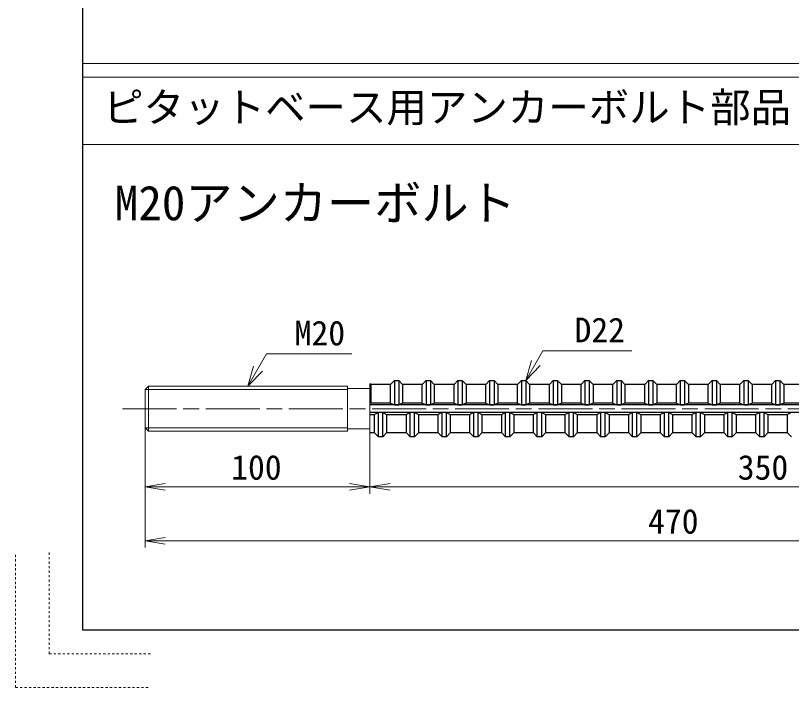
# Model space of a CAD drawing. Units: millimetres at full size, sheet at 1:2. Extents: x -630 to 630, y -446 to 446.
# Drawn here: x -630 to -284.7, y -445.5 to -146.6 of the extents above; entities that cross this region are included whole.
import ezdxf
from ezdxf.enums import TextEntityAlignment as Align

# ---------------------------------------------------------------- set-up
doc = ezdxf.new("R2010")
doc.units = ezdxf.units.MM
doc.header["$LTSCALE"] = 2
doc.linetypes.add('CHAIN', pattern=[18.5, 12, -1.5, 3.5, -1.5])
doc.linetypes.add('USER1', pattern=[1, 0.5, -0.5])
for name, color, linetype, lineweight in [('0-0_レイヤ14', 7, 'Continuous', 13), ('0-1_レイヤ15', 3, 'USER1', 18), ('0-2_レイヤ0', 2, 'Continuous', 25)]:
    doc.layers.add(name, color=color, linetype=linetype, lineweight=lineweight)
doc.styles.add('ＭＳ ゴシック', font='')
doc.styles.get('ＭＳ ゴシック').set_extended_font_data('MS Gothic')

msp = doc.modelspace()

# ---------------------------------------------------------------- linework, layer by layer
at = {"layer": '0-0_レイヤ14', "lineweight": 18}
for p, q in [((-600, -168), (-126, -168)), ((600, -174), (-600, -174)), ((-600, -204), (600, -204))]:
    msp.add_line(p, q, dxfattribs=at)
at = {"layer": '0-1_レイヤ15', "color": 2, "linetype": 'Continuous', "lineweight": 25}
for p, q in [((-600, -420), (-600, 360)), ((600, -420), (-600, -420))]:
    msp.add_line(p, q, dxfattribs=at)
at = {"layer": '0-1_レイヤ15'}
for p, q in [((-630, -445.5), (-630, -385.5)), ((-615, -430.5), (-615, -385.5)), ((-615, -430.5), (-570, -430.5)), ((-630, -445.5), (-570, -445.5))]:
    msp.add_line(p, q, dxfattribs=at)
at = {"layer": '0-2_レイヤ0', "lineweight": 18}
msp.add_line((-472.351, -332.302), (-472.351, -310.307), dxfattribs=at)
at = {"layer": '0-2_レイヤ0'}
for p, q in [((-471.935, -310.722), (-472.351, -310.307)), ((-463.157, -310.722), (-471.935, -310.722)), ((-471.935, -310.722), (-471.935, -318.987)), ((-463.157, -318.987), (-463.157, -310.722)), ((-461.447, -309.012), (-461.447, -319.789)), ((-457.799, -310.722), (-459.509, -309.012)), ((-459.509, -309.012), (-459.509, -319.789)), ((-449.021, -310.722), (-457.799, -310.722)), ((-457.799, -310.722), (-457.799, -318.987)), ((-449.021, -318.987), (-449.021, -310.722)), ((-447.311, -309.012), (-447.311, -319.789)), ((-443.663, -310.722), (-445.373, -309.012)), ((-445.373, -309.012), (-445.373, -319.789)), ((-434.885, -310.722), (-443.663, -310.722)), ((-443.663, -310.722), (-443.663, -318.987)), ((-434.885, -318.987), (-434.885, -310.722)), ((-433.175, -309.012), (-433.175, -319.789)), ((-429.527, -310.722), (-431.237, -309.012)), ((-431.237, -309.012), (-431.237, -319.789)), ((-420.749, -310.722), (-429.527, -310.722)), ((-429.527, -310.722), (-429.527, -318.987)), ((-420.749, -318.987), (-420.749, -310.722)), ((-419.039, -309.012), (-419.039, -319.789)), ((-415.391, -310.722), (-417.101, -309.012)), ((-417.101, -309.012), (-417.101, -319.789)), ((-406.613, -310.722), (-415.391, -310.722)), ((-415.391, -310.722), (-415.391, -318.987)), ((-406.613, -318.987), (-406.613, -310.722)), ((-404.903, -309.012), (-404.903, -319.789)), ((-401.255, -310.722), (-402.965, -309.012)), ((-402.965, -309.012), (-402.965, -319.789)), ((-392.477, -310.722), (-401.255, -310.722)), ((-401.255, -310.722), (-401.255, -318.987)), ((-392.477, -318.987), (-392.477, -310.722)), ((-390.767, -309.012), (-390.767, -319.789)), ((-387.119, -310.722), (-388.829, -309.012)), ((-388.829, -309.012), (-388.829, -319.789)), ((-378.341, -310.722), (-387.119, -310.722)), ((-387.119, -310.722), (-387.119, -318.987)), ((-378.341, -318.987), (-378.341, -310.722)), ((-376.631, -309.012), (-376.631, -319.789)), ((-372.983, -310.722), (-374.693, -309.012)), ((-374.693, -309.012), (-374.693, -319.789)), ((-364.205, -310.722), (-372.983, -310.722)), ((-372.983, -310.722), (-372.983, -318.987)), ((-364.205, -318.987), (-364.205, -310.722)), ((-362.495, -309.012), (-362.495, -319.789)), ((-358.847, -310.722), (-360.557, -309.012)), ((-360.557, -309.012), (-360.557, -319.789)), ((-350.069, -310.722), (-358.847, -310.722)), ((-358.847, -310.722), (-358.847, -318.987)), ((-350.069, -318.987), (-350.069, -310.722)), ((-348.359, -309.012), (-348.359, -319.789)), ((-344.711, -310.722), (-346.421, -309.012)), ((-346.421, -309.012), (-346.421, -319.789)), ((-335.933, -310.722), (-344.711, -310.722)), ((-344.711, -310.722), (-344.711, -318.987)), ((-335.933, -318.987), (-335.933, -310.722)), ((-334.223, -309.012), (-334.223, -319.789)), ((-330.575, -310.722), (-332.285, -309.012)), ((-332.285, -309.012), (-332.285, -319.789)), ((-321.797, -310.722), (-330.575, -310.722)), ((-330.575, -310.722), (-330.575, -318.987)), ((-321.797, -318.987), (-321.797, -310.722)), ((-320.087, -309.012), (-320.087, -319.789)), ((-316.439, -310.722), (-318.149, -309.012)), ((-318.149, -309.012), (-318.149, -319.789)), ((-307.661, -310.722), (-316.439, -310.722)), ((-316.439, -310.722), (-316.439, -318.987)), ((-307.661, -318.987), (-307.661, -310.722)), ((-305.951, -309.012), (-305.951, -319.789)), ((-302.303, -310.722), (-304.013, -309.012)), ((-304.013, -309.012), (-304.013, -319.789)), ((-293.525, -310.722), (-302.303, -310.722)), ((-302.303, -310.722), (-302.303, -318.987)), ((-293.524, -318.983), (-293.524, -310.718)), ((-291.814, -309.008), (-291.814, -319.785)), ((-288.166, -310.718), (-289.876, -309.008)), ((-289.876, -309.008), (-289.876, -319.785)), ((-279.388, -310.718), (-288.166, -310.718)), ((-288.166, -310.718), (-288.166, -318.983)), ((-471.934, -318.991), (-472.351, -319.186)), ((-122.351, -319.838), (-472.351, -319.838)), ((-463.157, -318.987), (-471.935, -318.987)), ((-463.159, -318.991), (-461.449, -319.792)), ((-461.447, -319.789), (-459.509, -319.789)), ((-457.798, -318.991), (-459.508, -319.792)), ((-449.021, -318.987), (-457.799, -318.987)), ((-449.023, -318.991), (-447.313, -319.792)), ((-447.311, -319.789), (-445.373, -319.789)), ((-443.662, -318.991), (-445.372, -319.792)), ((-434.885, -318.987), (-443.663, -318.987)), ((-434.887, -318.991), (-433.177, -319.792)), ((-433.175, -319.789), (-431.237, -319.789)), ((-429.526, -318.991), (-431.236, -319.792)), ((-420.749, -318.987), (-429.527, -318.987)), ((-420.751, -318.991), (-419.041, -319.792)), ((-419.039, -319.789), (-417.101, -319.789)), ((-415.39, -318.991), (-417.1, -319.792)), ((-406.613, -318.987), (-415.391, -318.987)), ((-406.615, -318.991), (-404.905, -319.792)), ((-404.903, -319.789), (-402.965, -319.789)), ((-401.254, -318.991), (-402.964, -319.792)), ((-392.477, -318.987), (-401.255, -318.987)), ((-392.479, -318.991), (-390.769, -319.792)), ((-390.767, -319.789), (-388.829, -319.789)), ((-387.118, -318.991), (-388.828, -319.792)), ((-378.341, -318.987), (-387.119, -318.987)), ((-378.343, -318.991), (-376.633, -319.792)), ((-376.631, -319.789), (-374.693, -319.789)), ((-372.982, -318.991), (-374.692, -319.792)), ((-364.205, -318.987), (-372.983, -318.987)), ((-364.207, -318.991), (-362.497, -319.792)), ((-362.495, -319.789), (-360.557, -319.789)), ((-358.846, -318.991), (-360.556, -319.792)), ((-350.069, -318.987), (-358.847, -318.987)), ((-350.071, -318.991), (-348.361, -319.792)), ((-348.359, -319.789), (-346.421, -319.789)), ((-344.71, -318.991), (-346.42, -319.792)), ((-335.933, -318.987), (-344.711, -318.987)), ((-335.935, -318.991), (-334.225, -319.792)), ((-334.223, -319.789), (-332.285, -319.789)), ((-330.574, -318.991), (-332.284, -319.792)), ((-321.797, -318.987), (-330.575, -318.987)), ((-321.799, -318.991), (-320.089, -319.792)), ((-320.087, -319.789), (-318.149, -319.789)), ((-316.438, -318.991), (-318.148, -319.792)), ((-307.661, -318.987), (-316.439, -318.987)), ((-307.663, -318.991), (-305.953, -319.792)), ((-305.951, -319.789), (-304.013, -319.789)), ((-302.302, -318.991), (-304.012, -319.792)), ((-293.525, -318.987), (-302.303, -318.987)), ((-293.525, -318.987), (-291.815, -319.788)), ((-291.814, -319.785), (-289.876, -319.785)), ((-288.164, -318.987), (-289.874, -319.788)), ((-279.388, -318.983), (-288.166, -318.983)), ((-122.351, -323.178), (-472.351, -323.178)), ((-472.351, -324.037), (-470.225, -324.037)), ((-468.517, -323.231), (-470.227, -324.033)), ((-470.225, -332.302), (-470.225, -324.037)), ((-468.515, -334.012), (-468.515, -323.234)), ((-466.577, -323.234), (-468.515, -323.234)), ((-466.577, -334.012), (-466.577, -323.234)), ((-466.576, -323.231), (-464.866, -324.033)), ((-464.867, -324.037), (-464.867, -332.302)), ((-464.867, -324.037), (-456.089, -324.037)), ((-454.381, -323.231), (-456.091, -324.033)), ((-456.089, -332.302), (-456.089, -324.037)), ((-454.379, -334.012), (-454.379, -323.234)), ((-452.441, -323.234), (-454.379, -323.234)), ((-452.441, -334.012), (-452.441, -323.234)), ((-452.44, -323.231), (-450.73, -324.033)), ((-450.731, -324.037), (-450.731, -332.302)), ((-450.731, -324.037), (-441.953, -324.037)), ((-440.245, -323.231), (-441.955, -324.033)), ((-441.953, -332.302), (-441.953, -324.037)), ((-440.243, -334.012), (-440.243, -323.234)), ((-438.305, -323.234), (-440.243, -323.234)), ((-438.305, -334.012), (-438.305, -323.234)), ((-438.304, -323.231), (-436.594, -324.033)), ((-436.595, -324.037), (-436.595, -332.302)), ((-436.595, -324.037), (-427.817, -324.037)), ((-426.109, -323.231), (-427.819, -324.033)), ((-427.817, -332.302), (-427.817, -324.037)), ((-426.107, -334.012), (-426.107, -323.234)), ((-424.169, -323.234), (-426.107, -323.234)), ((-424.169, -334.012), (-424.169, -323.234)), ((-424.168, -323.231), (-422.458, -324.033)), ((-422.459, -324.037), (-422.459, -332.302)), ((-422.459, -324.037), (-413.681, -324.037)), ((-411.973, -323.231), (-413.683, -324.033)), ((-413.681, -332.302), (-413.681, -324.037)), ((-411.971, -334.012), (-411.971, -323.234)), ((-410.033, -323.234), (-411.971, -323.234)), ((-410.033, -334.012), (-410.033, -323.234)), ((-410.032, -323.231), (-408.322, -324.033)), ((-408.323, -324.037), (-408.323, -332.302)), ((-408.323, -324.037), (-399.545, -324.037)), ((-397.837, -323.231), (-399.547, -324.033)), ((-399.545, -332.302), (-399.545, -324.037)), ((-397.835, -334.012), (-397.835, -323.234)), ((-395.897, -323.234), (-397.835, -323.234)), ((-395.897, -334.012), (-395.897, -323.234)), ((-395.896, -323.231), (-394.186, -324.033)), ((-394.187, -324.037), (-394.187, -332.302)), ((-394.187, -324.037), (-385.409, -324.037)), ((-383.701, -323.231), (-385.411, -324.033)), ((-385.409, -332.302), (-385.409, -324.037)), ((-383.699, -334.012), (-383.699, -323.234)), ((-381.761, -323.234), (-383.699, -323.234)), ((-381.761, -334.012), (-381.761, -323.234)), ((-381.76, -323.231), (-380.05, -324.033)), ((-380.051, -324.037), (-380.051, -332.302)), ((-380.051, -324.037), (-371.273, -324.037)), ((-369.565, -323.231), (-371.275, -324.033)), ((-371.273, -332.302), (-371.273, -324.037)), ((-369.563, -334.012), (-369.563, -323.234)), ((-367.625, -323.234), (-369.563, -323.234)), ((-367.625, -334.012), (-367.625, -323.234)), ((-367.624, -323.231), (-365.914, -324.033)), ((-365.915, -324.037), (-365.915, -332.302)), ((-365.915, -324.037), (-357.137, -324.037)), ((-355.429, -323.231), (-357.139, -324.033)), ((-357.137, -332.302), (-357.137, -324.037)), ((-355.427, -334.012), (-355.427, -323.234)), ((-353.489, -323.234), (-355.427, -323.234)), ((-353.489, -334.012), (-353.489, -323.234)), ((-353.488, -323.231), (-351.778, -324.033)), ((-351.779, -324.037), (-351.779, -332.302)), ((-351.779, -324.037), (-343.001, -324.037)), ((-341.293, -323.231), (-343.003, -324.033)), ((-343.001, -332.302), (-343.001, -324.037)), ((-341.291, -334.012), (-341.291, -323.234)), ((-339.353, -323.234), (-341.291, -323.234)), ((-339.353, -334.012), (-339.353, -323.234)), ((-339.352, -323.231), (-337.642, -324.033)), ((-337.643, -324.037), (-337.643, -332.302)), ((-337.643, -324.037), (-328.865, -324.037)), ((-327.157, -323.231), (-328.867, -324.033)), ((-328.865, -332.302), (-328.865, -324.037)), ((-327.155, -334.012), (-327.155, -323.234)), ((-325.217, -323.234), (-327.155, -323.234)), ((-325.217, -334.012), (-325.217, -323.234)), ((-325.216, -323.231), (-323.506, -324.033)), ((-323.507, -324.037), (-323.507, -332.302)), ((-323.507, -324.037), (-314.729, -324.037)), ((-313.021, -323.231), (-314.731, -324.033)), ((-314.729, -332.302), (-314.729, -324.037)), ((-313.019, -334.012), (-313.019, -323.234)), ((-311.081, -323.234), (-313.019, -323.234)), ((-311.081, -334.012), (-311.081, -323.234)), ((-311.08, -323.231), (-309.37, -324.033)), ((-309.371, -324.037), (-309.371, -332.302)), ((-309.371, -324.037), (-300.593, -324.037)), ((-298.883, -323.227), (-300.593, -324.029)), ((-300.592, -332.298), (-300.592, -324.033)), ((-296.945, -323.234), (-298.883, -323.234)), ((-298.882, -334.008), (-298.882, -323.23)), ((-296.944, -323.23), (-298.882, -323.23)), ((-296.944, -334.008), (-296.944, -323.23)), ((-296.942, -323.227), (-295.232, -324.029)), ((-295.234, -324.033), (-295.234, -332.298)), ((-295.234, -324.033), (-286.456, -324.033)), ((-284.747, -323.227), (-286.457, -324.029)), ((-286.456, -332.298), (-286.456, -324.033)), ((-470.225, -332.302), (-472.351, -332.302)), ((-470.225, -332.302), (-468.515, -334.012)), ((-466.577, -334.012), (-468.515, -334.012)), ((-456.089, -332.302), (-454.379, -334.012)), ((-452.441, -334.012), (-454.379, -334.012)), ((-450.731, -332.302), (-452.441, -334.012)), ((-441.953, -332.302), (-450.731, -332.302)), ((-441.953, -332.302), (-440.243, -334.012)), ((-438.305, -334.012), (-440.243, -334.012)), ((-436.595, -332.302), (-438.305, -334.012)), ((-427.817, -332.302), (-436.595, -332.302)), ((-427.817, -332.302), (-426.107, -334.012)), ((-424.169, -334.012), (-426.107, -334.012)), ((-422.459, -332.302), (-424.169, -334.012)), ((-413.681, -332.302), (-422.459, -332.302)), ((-413.681, -332.302), (-411.971, -334.012)), ((-410.033, -334.012), (-411.971, -334.012)), ((-408.323, -332.302), (-410.033, -334.012)), ((-399.545, -332.302), (-408.323, -332.302)), ((-399.545, -332.302), (-397.835, -334.012)), ((-395.897, -334.012), (-397.835, -334.012)), ((-394.187, -332.302), (-395.897, -334.012)), ((-385.409, -332.302), (-394.187, -332.302)), ((-385.409, -332.302), (-383.699, -334.012)), ((-381.761, -334.012), (-383.699, -334.012)), ((-380.051, -332.302), (-381.761, -334.012)), ((-371.273, -332.302), (-380.051, -332.302)), ((-371.273, -332.302), (-369.563, -334.012)), ((-367.625, -334.012), (-369.563, -334.012)), ((-365.915, -332.302), (-367.625, -334.012)), ((-357.137, -332.302), (-365.915, -332.302)), ((-357.137, -332.302), (-355.427, -334.012)), ((-353.489, -334.012), (-355.427, -334.012)), ((-351.779, -332.302), (-353.489, -334.012)), ((-343.001, -332.302), (-351.779, -332.302)), ((-343.001, -332.302), (-341.291, -334.012)), ((-339.353, -334.012), (-341.291, -334.012)), ((-337.643, -332.302), (-339.353, -334.012)), ((-328.865, -332.302), (-337.643, -332.302)), ((-328.865, -332.302), (-327.155, -334.012)), ((-325.217, -334.012), (-327.155, -334.012)), ((-323.507, -332.302), (-325.217, -334.012)), ((-314.729, -332.302), (-323.507, -332.302)), ((-314.729, -332.302), (-313.019, -334.012)), ((-311.081, -334.012), (-313.019, -334.012)), ((-309.371, -332.302), (-311.081, -334.012)), ((-300.593, -332.302), (-309.371, -332.302)), ((-300.592, -332.298), (-298.882, -334.008)), ((-296.944, -334.008), (-298.882, -334.008)), ((-295.234, -332.298), (-296.944, -334.008)), ((-286.456, -332.298), (-295.234, -332.298)), ((-286.456, -332.298), (-284.746, -334.008))]:
    msp.add_line(p, q, dxfattribs=at)
at = {"layer": '0-2_レイヤ0', "color": 4, "lineweight": 13}
for p, q in [((-572.351, -313.008), (-482.351, -313.008)), ((-570.851, -331.508), (-570.851, -311.508)), ((-572.351, -330.008), (-482.351, -330.008)), ((-572.351, -330.008), (-572.351, -383.302)), ((-472.351, -332.302), (-472.351, -359.302)), ((-572.351, -356.302), (-563.351, -354.802)), ((-472.351, -356.302), (-481.351, -354.802)), ((-472.351, -356.302), (-463.351, -354.802)), ((-572.351, -356.302), (-563.351, -357.802)), ((-572.351, -356.302), (-472.351, -356.302)), ((-472.351, -356.302), (-481.351, -357.802)), ((-472.351, -356.302), (-463.351, -357.802)), ((-472.351, -356.302), (-122.351, -356.302)), ((-572.351, -380.302), (-563.351, -378.802)), ((-572.351, -380.302), (-563.351, -381.802)), ((-102.351, -380.302), (-572.351, -380.302))]:
    msp.add_line(p, q, dxfattribs=at)
at = {"layer": '0-2_レイヤ0', "lineweight": 13}
for p, q in [((-570.851, -311.508), (-482.351, -311.508)), ((-482.351, -331.508), (-482.351, -311.508)), ((-482.351, -312.558), (-472.351, -312.558)), ((-482.351, -330.458), (-472.351, -330.458)), ((-570.851, -331.508), (-482.351, -331.508))]:
    msp.add_line(p, q, dxfattribs=at)
at = {"layer": '0-2_レイヤ0', "color": 4, "linetype": 'CHAIN', "lineweight": 18}
msp.add_line((-582.351, -321.508), (-92.351, -321.508), dxfattribs=at)
at = {"layer": '0-2_レイヤ0', "color": 4, "lineweight": 13}
for points in [[(-402.965, -309.012), (-395.325, -295.778), (-355.776, -295.778)], [(-526.601, -311.508), (-518.317, -297.16), (-480.299, -297.16)], [(-396.517, -302.343), (-402.965, -309.012), (-400.414, -300.093)], [(-520.152, -304.839), (-526.601, -311.508), (-524.049, -302.589)]]:
    msp.add_lwpolyline(points, dxfattribs=at)
at = {"layer": '0-2_レイヤ0'}
for points in [[(-463.157, -310.722), (-461.447, -309.012), (-459.509, -309.012)], [(-449.021, -310.722), (-447.311, -309.012), (-445.373, -309.012)], [(-434.885, -310.722), (-433.175, -309.012), (-431.237, -309.012)], [(-420.749, -310.722), (-419.039, -309.012), (-417.101, -309.012)], [(-406.613, -310.722), (-404.903, -309.012), (-402.965, -309.012)], [(-392.477, -310.722), (-390.767, -309.012), (-388.829, -309.012)], [(-378.341, -310.722), (-376.631, -309.012), (-374.693, -309.012)], [(-364.205, -310.722), (-362.495, -309.012), (-360.557, -309.012)], [(-350.069, -310.722), (-348.359, -309.012), (-346.421, -309.012)], [(-335.933, -310.722), (-334.223, -309.012), (-332.285, -309.012)], [(-321.797, -310.722), (-320.087, -309.012), (-318.149, -309.012)], [(-307.661, -310.722), (-305.951, -309.012), (-304.013, -309.012)], [(-293.524, -310.718), (-291.814, -309.008), (-289.876, -309.008)], [(-456.089, -332.302), (-464.867, -332.302), (-466.577, -334.012)]]:
    msp.add_lwpolyline(points, dxfattribs=at)
at = {"layer": '0-2_レイヤ0', "lineweight": 13}
msp.add_lwpolyline([(-570.851, -331.508), (-572.351, -330.008), (-572.351, -313.008), (-570.851, -311.508)], dxfattribs=at)

# ---------------------------------------------------------------- texts
at = {"layer": '0-0_レイヤ14', "style": 'ＭＳ ゴシック'}
msp.add_text('ピタットベース用アンカーボルト部品（105角，120角\u3000共通）\u3000', height=13.2, dxfattribs=at).set_placement((-591, -198), align=Align.BOTTOM_LEFT)
at = {"layer": '0-2_レイヤ0', "color": 7, "style": 'ＭＳ ゴシック'}
msp.add_text('M20アンカーボルト', height=15.4, dxfattribs=at).set_placement((-585.851, -242.302), align=Align.BOTTOM_LEFT)
at = {"layer": '0-2_レイヤ0', "color": 4, "style": 'ＭＳ ゴシック'}
for s, p in [('M20', (-505.799, -296.66)), ('D22', (-381.276, -295.278)), ('100', (-534.047, -356.385)), ('350', (-308.637, -356.385)), ('470', (-348.548, -380.385))]:
    msp.add_text(s, height=11, dxfattribs=at).set_placement(p, align=Align.BOTTOM_LEFT)

doc.saveas('drawing.dxf')
